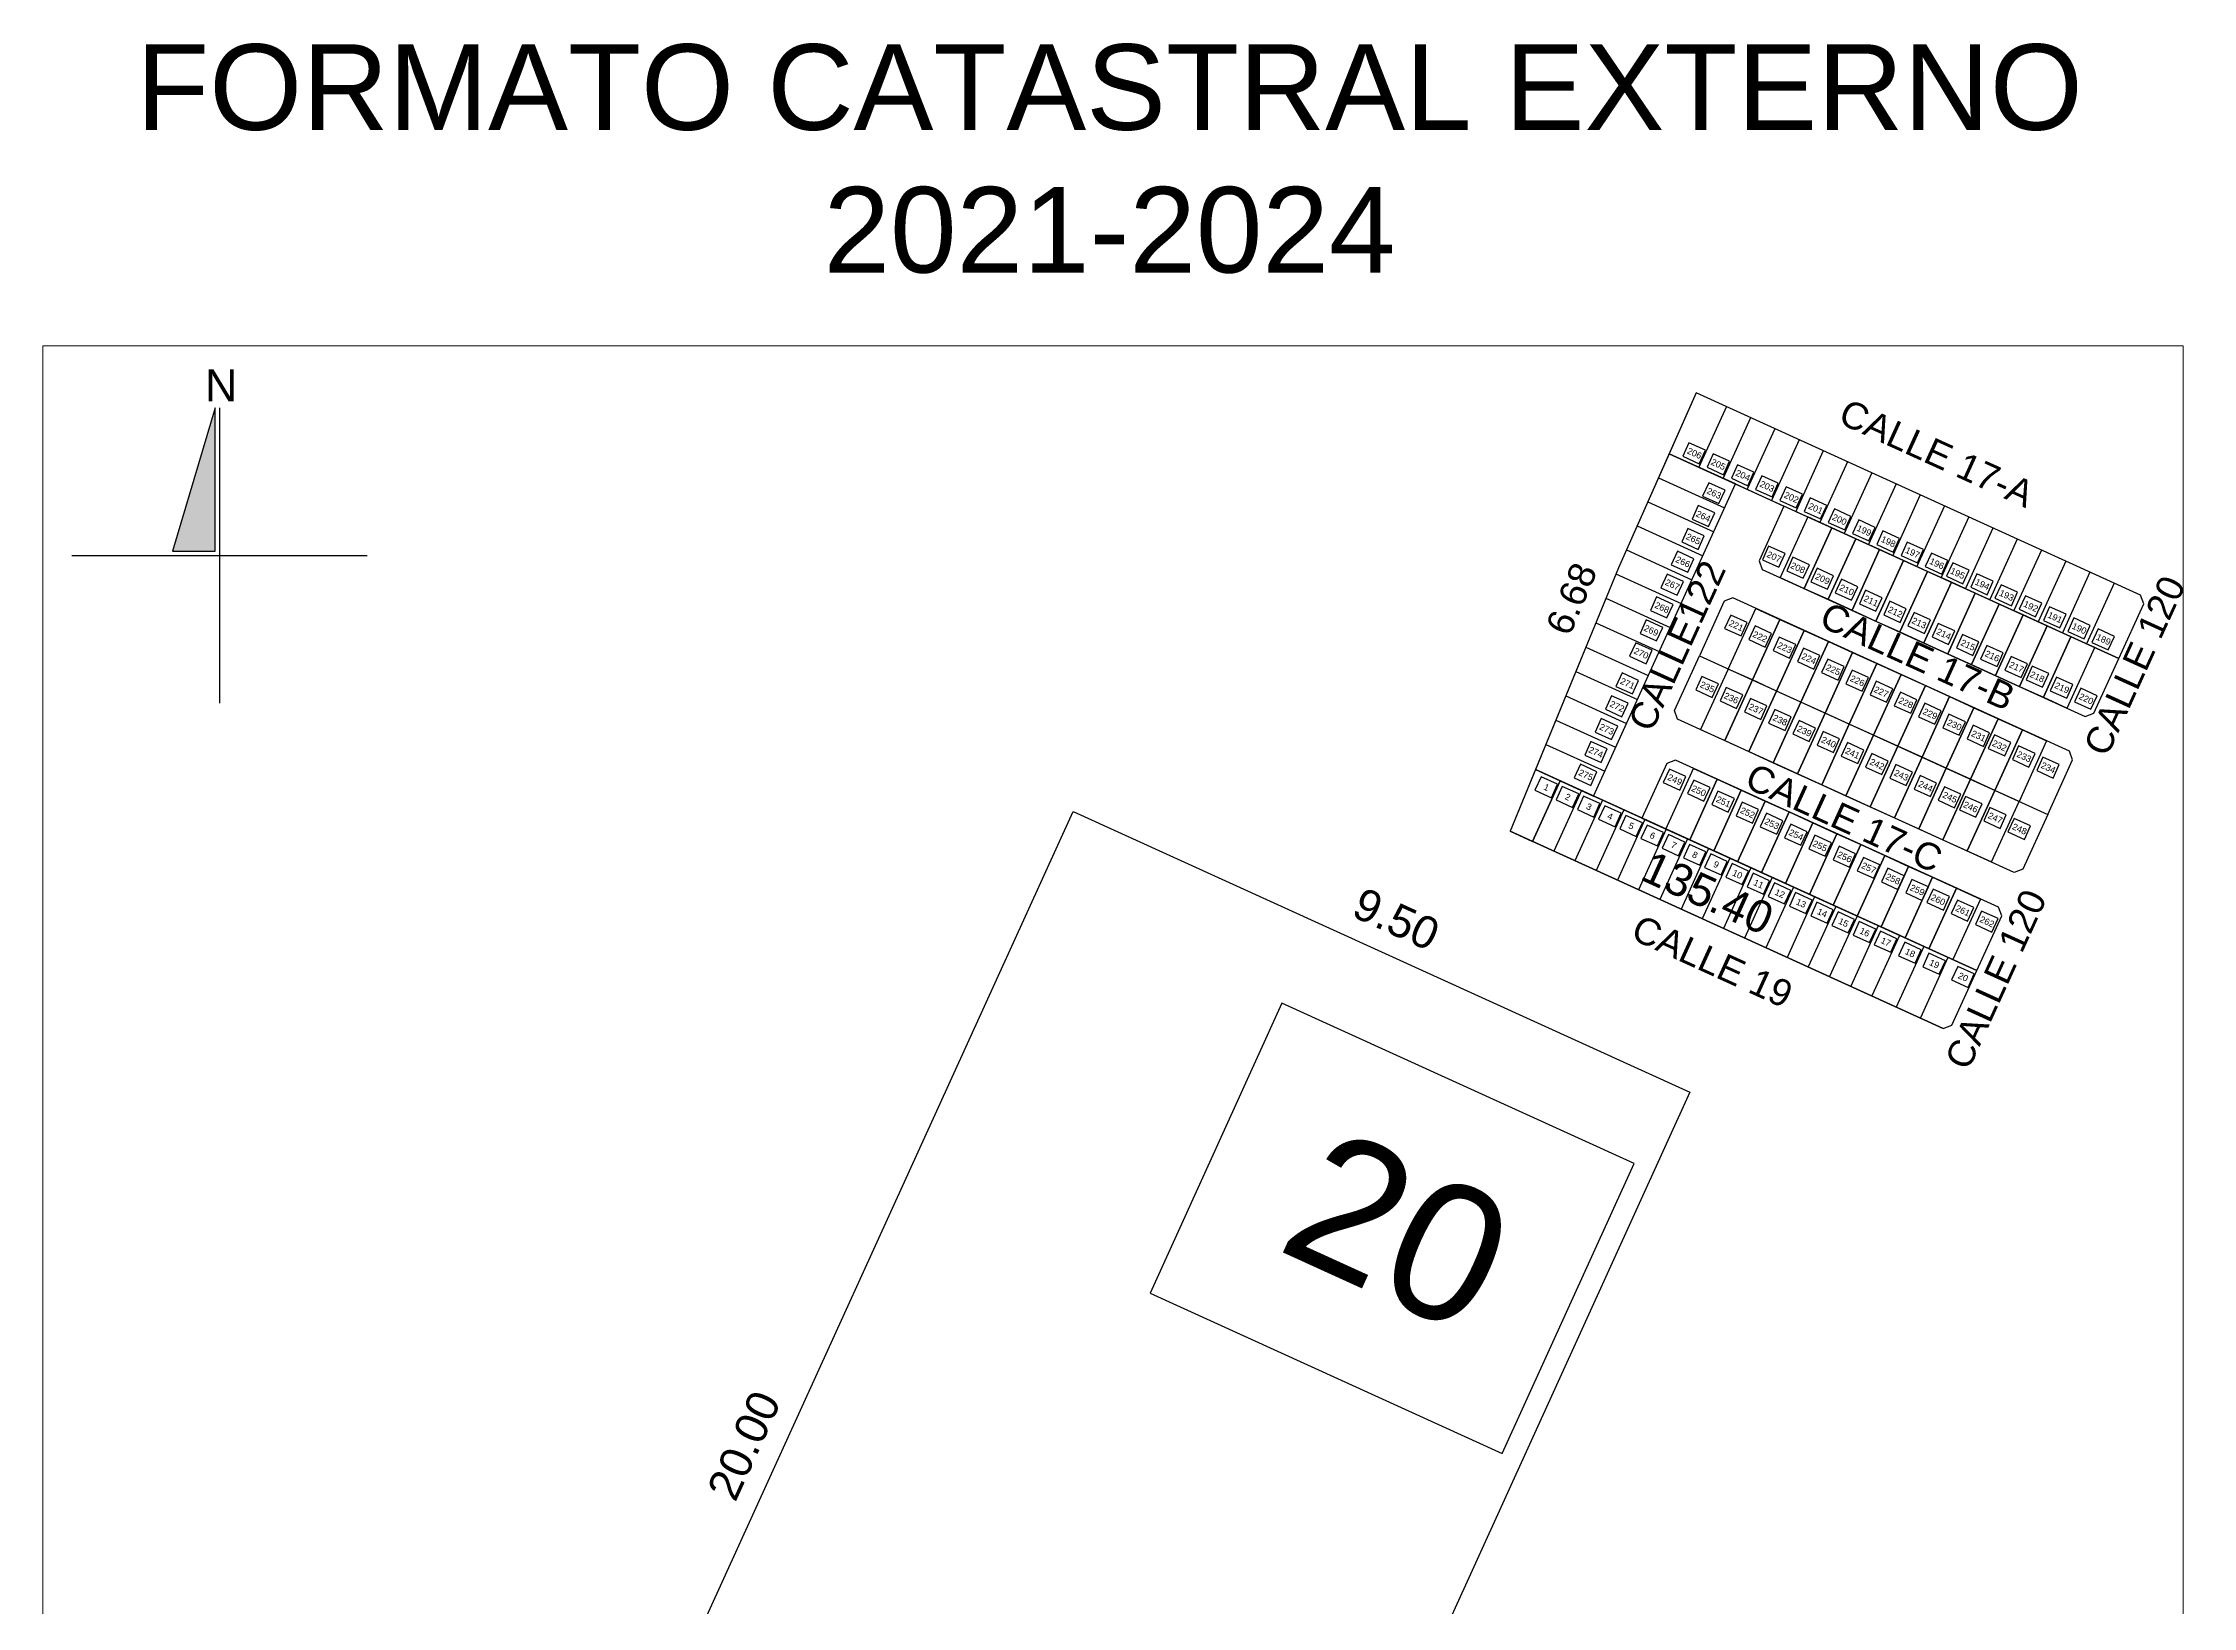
# Model space of a CAD drawing. Header units: inches. Extents: x 163.5 to 193.7, y 30.1 to 74.
# Drawn here: x 163.52 to 193.66, y 52.06 to 73.99 of the extents above; entities that cross this region are included whole.
import ezdxf
from ezdxf.enums import TextEntityAlignment as Align

# ---------------------------------------------------------------- set-up
doc = ezdxf.new("R2010")
doc.units = ezdxf.units.IN
doc.header["$MEASUREMENT"] = 0
doc.layers.add('_DIV LOTES', color=7, linetype='Continuous')
doc.styles.add('DATOS', font='arial.ttf')
doc.styles.add('Formato', font='arial.ttf')
doc.styles.add('Localizacion', font='arial.ttf')
doc.styles.add('Terreno', font='arial.ttf')
doc.dimstyles.new('T-100', dxfattribs={"dimscale": 0, "dimtxt": 0.45, "dimasz": 0.18, "dimexe": 0.18, "dimexo": 0.0625, "dimgap": 0.0905, "dimtad": 0, "dimzin": 1, "dimdsep": 46, "dimtxsty": 'Terreno', "dimblk": 'NONE', "dimcen": 0, "dimse1": 1, "dimse2": 1, "dimsd1": 1, "dimsd2": 1, "dimclrt": 256, "dimadec": 0, "dimazin": 0, "dimtfac": 1, "dimtix": 1, "dimtofl": 0, "dimtmove": 2, "dimatfit": 3, "dimldrblk": 'NONE', "dimfxl": 1, "dimtolj": 1, "dimarcsym": 0})
doc.dimstyles.new('U-100', dxfattribs={"dimscale": 0, "dimtxt": 0.375, "dimasz": 0.18, "dimexe": 0.18, "dimexo": 0.0625, "dimgap": 0.0905, "dimtad": 0, "dimzin": 1, "dimdsep": 46, "dimtxsty": 'Terreno', "dimblk": 'NONE', "dimcen": 0, "dimse1": 1, "dimse2": 1, "dimsd1": 1, "dimsd2": 1, "dimclrt": 256, "dimadec": 0, "dimazin": 0, "dimtfac": 1, "dimtix": 1, "dimtofl": 0, "dimtmove": 2, "dimatfit": 3, "dimldrblk": 'NONE', "dimfxl": 1, "dimtolj": 1, "dimarcsym": 0})

# ---------------------------------------------------------------- blocks, each defined once
blk = doc.blocks.new('Norte')
blk.add_hatch(color=256).paths.add_polyline_path([(2254.291, 2179.168), (2254.691, 2179.168), (2254.691, 2180.508)])
for p, q in [((2254.731, 2180.508), (2254.731, 2177.748)), ((2253.351, 2179.128), (2256.111, 2179.128))]:
    blk.add_line(p, q)
blk.add_lwpolyline([(2254.691, 2180.508), (2254.291, 2179.168), (2254.691, 2179.168)], close=True)
at = {"insert": (2254.595, 2180.866), "char_height": 0.3, "width": 0.27128, "attachment_point": 1, "style": 'Localizacion'}
blk.add_mtext('N', dxfattribs=at)
blk = doc.blocks.new('*D19')
at = {"layer": 'Defpoints', "color": 0, "transparency": 16777216}
for p in [(186.69, 69.082), (183.642, 63.123), (184.084, 62.936)]:
    blk.add_point(p, dxfattribs=at)
at = {"transparency": 16777216, "insert": (184.945, 66.196), "char_height": 0.375, "attachment_point": 5, "rotation": 67.0167, "style": 'Terreno'}
blk.add_mtext('\\A1;6.68', dxfattribs=at)
blk = doc.blocks.new('_None')
blk = doc.blocks.new('*D20')
at = {"layer": 'Defpoints', "color": 0, "transparency": 16777216}
for p in [(186.949, 69.651), (186.69, 69.082), (192.92, 66.246)]:
    blk.add_point(p, dxfattribs=at)
at = {"transparency": 16777216, "insert": (190.064, 68.234), "char_height": 0.375, "attachment_point": 5, "rotation": 335.528, "style": 'Terreno'}
blk.add_mtext('\\A1;CALLE 17-A', dxfattribs=at)
blk = doc.blocks.new('*D21')
at = {"layer": 'Defpoints', "color": 0, "transparency": 16777216}
for p in [(184.084, 62.936), (190.155, 60.173), (189.954, 59.73)]:
    blk.add_point(p, dxfattribs=at)
at = {"transparency": 16777216, "insert": (186.918, 61.111), "char_height": 0.375, "attachment_point": 5, "rotation": 335.528, "style": 'Terreno'}
blk.add_mtext('\\A1;CALLE 19', dxfattribs=at)
blk = doc.blocks.new('*D22')
at = {"layer": 'Defpoints', "color": 0, "transparency": 16777216}
for p in [(190.974, 61.751), (191.242, 61.629), (190.276, 60.218)]:
    blk.add_point(p, dxfattribs=at)
at = {"transparency": 16777216, "insert": (190.893, 60.862), "char_height": 0.375, "attachment_point": 5, "rotation": 65.528, "style": 'Terreno'}
blk.add_mtext('\\A1;CALLE 120', dxfattribs=at)
blk = doc.blocks.new('*D23')
at = {"layer": 'Defpoints', "color": 0, "transparency": 16777216}
for p in [(186.401, 63.932), (186.501, 64.153), (190.929, 61.872)]:
    blk.add_point(p, dxfattribs=at)
at = {"transparency": 16777216, "insert": (188.765, 63.122), "char_height": 0.375, "attachment_point": 5, "rotation": 335.528, "style": 'Terreno'}
blk.add_mtext('\\A1;CALLE 17-C', dxfattribs=at)
blk = doc.blocks.new('*D24')
at = {"layer": 'Defpoints', "color": 0, "transparency": 16777216}
for p in [(187.243, 67.805), (187.42, 67.724), (185.252, 63.43)]:
    blk.add_point(p, dxfattribs=at)
at = {"transparency": 16777216, "insert": (186.424, 65.537), "char_height": 0.375, "attachment_point": 5, "rotation": 65.528, "style": 'Terreno'}
blk.add_mtext('\\A1;CALLE122', dxfattribs=at)
blk = doc.blocks.new('*D25')
at = {"layer": 'Defpoints', "color": 0, "transparency": 16777216}
for p in [(187.619, 66.608), (192.146, 64.547), (192.059, 64.356)]:
    blk.add_point(p, dxfattribs=at)
at = {"transparency": 16777216, "insert": (189.796, 65.387), "char_height": 0.375, "attachment_point": 5, "rotation": 335.528, "style": 'Terreno'}
blk.add_mtext('\\A1;CALLE 17-B', dxfattribs=at)
blk = doc.blocks.new('*D26')
at = {"layer": 'Defpoints', "color": 0, "transparency": 16777216}
for p in [(192.965, 66.126), (193.186, 66.025), (192.267, 64.593)]:
    blk.add_point(p, dxfattribs=at)
at = {"transparency": 16777216, "insert": (192.837, 65.258), "char_height": 0.375, "attachment_point": 5, "rotation": 65.528, "style": 'Terreno'}
blk.add_mtext('\\A1;CALLE 120', dxfattribs=at)
blk = doc.blocks.new('*D27')
at = {"layer": 'Defpoints', "color": 0, "transparency": 16777216}
for p in [(184.992, 62.522), (190.297, 60.483), (190.155, 60.173)]:
    blk.add_point(p, dxfattribs=at)
at = {"transparency": 16777216, "insert": (186.852, 62.072), "char_height": 0.45, "attachment_point": 5, "rotation": 335.528, "style": 'Terreno'}
blk.add_mtext('\\A1;135.40', dxfattribs=at)
blk = doc.blocks.new('*D28')
at = {"layer": 'Defpoints', "color": 0, "transparency": 16777216}
for p in [(177.488, 63.428), (177.957, 63.215), (169.672, 45.012)]:
    blk.add_point(p, dxfattribs=at)
at = {"transparency": 16777216, "insert": (173.346, 54.327), "char_height": 0.45, "attachment_point": 5, "rotation": 65.528, "style": 'Terreno'}
blk.add_mtext('\\A1;20.00', dxfattribs=at)
blk = doc.blocks.new('*D31')
at = {"layer": 'Defpoints', "color": 0, "transparency": 16777216}
for p in [(186.604, 59.28), (179.127, 42.851), (179.638, 42.618)]:
    blk.add_point(p, dxfattribs=at)
at = {"transparency": 16777216, "insert": (183.377, 50.833), "char_height": 0.45, "attachment_point": 5, "rotation": 65.528, "style": 'Terreno'}
blk.add_mtext('\\A1;18.05', dxfattribs=at)
blk = doc.blocks.new('*D32')
at = {"layer": 'Defpoints', "color": 0, "transparency": 16777216}
for p in [(177.957, 63.215), (186.812, 59.736), (186.604, 59.28)]:
    blk.add_point(p, dxfattribs=at)
at = {"transparency": 16777216, "insert": (182.488, 61.704), "char_height": 0.45, "attachment_point": 5, "rotation": 335.528, "style": 'Terreno'}
blk.add_mtext('\\A1;9.50', dxfattribs=at)
blk = doc.blocks.new('*D33')
at = {"layer": 'Defpoints', "color": 0, "transparency": 16777216}
for p in [(186.604, 59.28), (179.127, 42.851), (180.319, 42.308)]:
    blk.add_point(p, dxfattribs=at)
at = {"transparency": 16777216, "insert": (184.058, 50.523), "char_height": 0.45, "attachment_point": 5, "rotation": 65.528, "style": 'Terreno'}
blk.add_mtext('\\A1;18.05', dxfattribs=at)

msp = doc.modelspace()

# ---------------------------------------------------------------- linework, layer by layer
at = {"lineweight": 18}
msp.add_lwpolyline([(163.518, 69.739), (193.518, 69.739), (193.518, 40.189), (163.518, 40.189)], close=True, dxfattribs=at)
at = {"layer": '_DIV LOTES'}
for p, q in [((187.115, 68.889), (186.728, 68.039)), ((187.454, 68.734), (187.068, 67.884)), ((187.794, 68.579), (187.408, 67.73)), ((188.134, 68.425), (187.747, 67.575)), ((188.474, 68.27), (188.087, 67.42)), ((188.814, 68.115), (188.427, 67.266)), ((186.162, 67.892), (187.09, 67.469)), ((189.153, 67.961), (188.767, 67.111)), ((186.012, 67.555), (186.937, 67.134)), ((189.493, 67.806), (189.107, 66.956)), ((189.833, 67.651), (189.446, 66.802)), ((185.863, 67.218), (186.785, 66.798)), ((190.173, 67.497), (189.786, 66.647)), ((190.513, 67.342), (190.126, 66.492)), ((190.852, 67.187), (190.466, 66.338)), ((191.192, 67.033), (190.806, 66.183)), ((185.713, 66.881), (186.632, 66.463)), ((191.532, 66.878), (191.145, 66.029)), ((191.872, 66.723), (191.485, 65.874)), ((185.566, 66.543), (186.479, 66.127)), ((192.212, 66.569), (191.825, 65.719)), ((192.551, 66.414), (192.165, 65.565)), ((185.425, 66.202), (186.327, 65.791)), ((185.285, 65.86), (186.174, 65.456)), ((185.145, 65.519), (186.021, 65.12)), ((185.005, 65.178), (185.868, 64.785)), ((184.865, 64.837), (185.716, 64.449)), ((184.724, 64.495), (185.563, 64.114)), ((184.584, 64.154), (185.41, 63.778)), ((184.784, 63.643), (184.398, 62.793)), ((185.082, 63.507), (184.695, 62.658)), ((185.379, 63.372), (184.992, 62.522)), ((185.676, 63.237), (185.29, 62.387)), ((185.974, 63.101), (185.587, 62.252)), ((190.155, 60.173), (184.084, 62.936)), ((190.155, 60.173), (184.084, 62.936)), ((186.271, 62.966), (185.884, 62.116)), ((186.568, 62.831), (186.182, 61.981)), ((186.866, 62.695), (186.479, 61.846)), ((187.163, 62.56), (186.776, 61.71)), ((187.46, 62.425), (187.074, 61.575)), ((187.758, 62.289), (187.371, 61.44)), ((188.055, 62.154), (187.668, 61.304)), ((188.352, 62.019), (187.966, 61.169)), ((188.65, 61.883), (188.263, 61.034)), ((188.947, 61.748), (188.56, 60.899)), ((189.244, 61.613), (188.858, 60.763)), ((189.542, 61.477), (189.155, 60.628)), ((189.881, 61.323), (189.495, 60.473)), ((190.221, 61.168), (189.835, 60.319))]:
    msp.add_line(p, q, dxfattribs=at)
for points in [[(186.69, 69.082), (185.601, 66.629), (184.084, 62.936), (190.155, 60.173)], [(190.155, 60.173), (190.276, 60.218), (190.974, 61.751), (190.929, 61.872), (186.401, 63.932), (186.28, 63.887), (185.931, 63.121), (185.252, 63.43), (187.243, 67.805), (187.922, 67.495), (187.574, 66.729), (187.619, 66.608), (192.146, 64.547), (192.267, 64.593), (192.965, 66.126), (192.92, 66.246), (186.69, 69.082), (185.601, 66.629), (184.084, 62.936), (190.155, 60.173)], [(184.084, 62.936), (184.398, 62.793), (184.784, 63.643), (184.439, 63.8), (184.084, 62.936)], [(184.398, 62.793), (184.784, 63.643), (185.082, 63.507), (184.695, 62.658), (184.398, 62.793)], [(169.672, 45.012), (177.957, 63.215), (186.604, 59.28), (179.127, 42.851), (176.544, 41.884), (169.672, 45.012)]]:
    msp.add_lwpolyline(points, dxfattribs=at)
for points in [[(192.92, 66.246), (186.69, 69.082), (186.311, 68.229), (186.311, 68.229), (186.311, 68.229), (192.616, 65.359), (192.965, 66.126)], [(187.243, 67.805), (186.311, 68.229), (185.601, 66.629), (184.439, 63.8), (185.252, 63.43)], [(186.822, 68.278), (186.591, 68.383), (186.505, 68.193), (186.735, 68.089)], [(187.161, 68.124), (186.931, 68.228), (186.845, 68.039), (187.075, 67.934)], [(187.097, 67.718), (186.867, 67.823), (186.78, 67.633), (187.011, 67.529)], [(187.501, 67.969), (187.271, 68.074), (187.185, 67.884), (187.415, 67.779)], [(187.841, 67.814), (187.611, 67.919), (187.524, 67.729), (187.755, 67.625)], [(188.181, 67.66), (187.951, 67.764), (187.864, 67.575), (188.095, 67.47)], [(188.521, 67.505), (188.29, 67.61), (188.204, 67.42), (188.434, 67.315)], [(186.951, 67.398), (186.721, 67.503), (186.635, 67.313), (186.865, 67.208)], [(187.619, 66.608), (192.146, 64.547), (192.267, 64.593), (192.616, 65.359), (187.922, 67.495), (187.574, 66.729)], [(188.593, 67.19), (188.258, 67.343), (187.871, 66.493), (188.206, 66.341)], [(188.86, 67.35), (188.63, 67.455), (188.544, 67.265), (188.774, 67.161)], [(189.2, 67.196), (188.97, 67.3), (188.884, 67.111), (189.114, 67.006)], [(186.805, 67.077), (186.575, 67.182), (186.489, 66.992), (186.719, 66.888)], [(187.938, 66.828), (187.707, 66.933), (187.621, 66.743), (187.851, 66.638)], [(188.928, 67.038), (188.593, 67.19), (188.206, 66.341), (188.542, 66.188)], [(189.263, 66.885), (188.928, 67.038), (188.542, 66.188), (188.877, 66.036)], [(189.54, 67.041), (189.31, 67.146), (189.223, 66.956), (189.454, 66.851)], [(189.88, 66.886), (189.65, 66.991), (189.563, 66.802), (189.794, 66.697)], [(186.66, 66.757), (186.429, 66.862), (186.343, 66.672), (186.573, 66.567)], [(188.278, 66.673), (188.047, 66.778), (187.961, 66.589), (188.191, 66.484)], [(188.617, 66.519), (188.387, 66.624), (188.301, 66.434), (188.531, 66.329)], [(189.599, 66.733), (189.263, 66.885), (188.877, 66.036), (189.212, 65.883)], [(189.934, 66.58), (189.599, 66.733), (189.212, 65.883), (189.547, 65.73)], [(190.22, 66.732), (189.989, 66.837), (189.903, 66.647), (190.133, 66.542)], [(190.517, 66.596), (190.287, 66.701), (190.2, 66.512), (190.431, 66.407)], [(186.514, 66.436), (186.283, 66.541), (186.197, 66.351), (186.427, 66.247)], [(188.957, 66.364), (188.727, 66.469), (188.641, 66.279), (188.871, 66.175)], [(189.297, 66.21), (189.067, 66.314), (188.98, 66.125), (189.211, 66.02)], [(190.269, 66.427), (189.934, 66.58), (189.547, 65.73), (189.883, 65.578)], [(190.604, 66.275), (190.269, 66.427), (189.883, 65.578), (190.218, 65.425)], [(190.857, 66.442), (190.626, 66.547), (190.54, 66.357), (190.77, 66.252)], [(191.197, 66.287), (190.966, 66.392), (190.88, 66.202), (191.11, 66.097)], [(186.368, 66.116), (186.137, 66.221), (186.051, 66.031), (186.281, 65.926)], [(187.085, 66.162), (186.736, 65.395), (191.62, 63.172), (191.969, 63.939), (191.924, 64.059), (187.205, 66.207)], [(187.085, 66.162), (186.736, 65.395), (191.62, 63.172), (191.969, 63.939), (191.924, 64.059), (187.205, 66.207)], [(187.479, 65.057), (187.139, 65.211), (187.526, 66.061), (187.866, 65.906)], [(189.637, 66.055), (189.406, 66.16), (189.32, 65.97), (189.55, 65.865)], [(189.977, 65.9), (189.746, 66.005), (189.66, 65.815), (189.89, 65.711)], [(190.94, 66.122), (190.604, 66.275), (190.218, 65.425), (190.553, 65.273)], [(191.275, 65.97), (190.94, 66.122), (190.553, 65.273), (190.888, 65.12)], [(191.536, 66.132), (191.306, 66.237), (191.22, 66.048), (191.45, 65.943)], [(191.876, 65.978), (191.646, 66.083), (191.559, 65.893), (191.79, 65.788)], [(186.222, 65.795), (185.992, 65.9), (185.905, 65.71), (186.136, 65.606)], [(187.407, 65.863), (187.177, 65.968), (187.091, 65.779), (187.321, 65.674)], [(187.747, 65.709), (187.517, 65.814), (187.43, 65.624), (187.661, 65.519)], [(187.819, 64.902), (187.479, 65.057), (187.866, 65.906), (188.205, 65.752)], [(188.159, 64.747), (187.819, 64.902), (188.205, 65.752), (188.545, 65.597)], [(190.316, 65.746), (190.086, 65.85), (190, 65.661), (190.23, 65.556)], [(191.61, 65.817), (191.275, 65.97), (190.888, 65.12), (191.223, 64.968)], [(191.945, 65.664), (191.61, 65.817), (191.223, 64.968), (191.559, 64.815)], [(192.216, 65.823), (191.986, 65.928), (191.899, 65.738), (192.13, 65.633)], [(192.556, 65.668), (192.325, 65.773), (192.239, 65.584), (192.469, 65.479)], [(186.076, 65.475), (185.846, 65.58), (185.759, 65.39), (185.99, 65.285)], [(188.087, 65.554), (187.857, 65.659), (187.77, 65.469), (188.001, 65.364)], [(188.427, 65.399), (188.196, 65.504), (188.11, 65.315), (188.34, 65.21)], [(188.498, 64.593), (188.159, 64.747), (188.545, 65.597), (188.885, 65.442)], [(188.838, 64.438), (188.498, 64.593), (188.885, 65.442), (189.225, 65.288)], [(190.656, 65.591), (190.426, 65.696), (190.34, 65.506), (190.57, 65.401)], [(190.996, 65.436), (190.766, 65.541), (190.679, 65.351), (190.91, 65.247)], [(192.281, 65.512), (191.945, 65.664), (191.559, 64.815), (191.894, 64.662)], [(185.883, 65.052), (185.653, 65.156), (185.567, 64.967), (185.797, 64.862)], [(186.387, 64.628), (186.736, 65.395), (191.62, 63.172), (191.271, 62.405), (191.151, 62.36), (186.432, 64.508)], [(186.387, 64.628), (186.736, 65.395), (191.62, 63.172), (191.271, 62.405), (191.151, 62.36), (186.432, 64.508)], [(187.004, 65.003), (186.773, 65.108), (186.687, 64.918), (186.917, 64.813)], [(187.479, 65.057), (187.139, 65.211), (186.753, 64.362), (187.092, 64.207)], [(188.766, 65.245), (188.536, 65.35), (188.45, 65.16), (188.68, 65.055)], [(189.106, 65.09), (188.876, 65.195), (188.79, 65.005), (189.02, 64.9)], [(189.178, 64.283), (188.838, 64.438), (189.225, 65.288), (189.565, 65.133)], [(189.518, 64.129), (189.178, 64.283), (189.565, 65.133), (189.904, 64.978)], [(191.336, 65.282), (191.105, 65.386), (191.019, 65.197), (191.249, 65.092)], [(191.633, 65.146), (191.403, 65.251), (191.316, 65.061), (191.547, 64.957)], [(185.738, 64.731), (185.507, 64.836), (185.421, 64.646), (185.651, 64.541)], [(187.344, 64.848), (187.113, 64.953), (187.027, 64.764), (187.257, 64.659)], [(187.819, 64.902), (187.479, 65.057), (187.092, 64.207), (187.432, 64.053)], [(187.683, 64.694), (187.453, 64.799), (187.367, 64.609), (187.597, 64.504)], [(188.159, 64.747), (187.819, 64.902), (187.432, 64.053), (187.772, 63.898)], [(189.446, 64.935), (189.216, 65.04), (189.129, 64.851), (189.36, 64.746)], [(189.786, 64.781), (189.556, 64.886), (189.469, 64.696), (189.7, 64.591)], [(189.858, 63.974), (189.518, 64.129), (189.904, 64.978), (190.244, 64.824)], [(190.197, 63.819), (189.858, 63.974), (190.244, 64.824), (190.584, 64.669)], [(191.973, 64.992), (191.743, 65.096), (191.656, 64.907), (191.887, 64.802)], [(192.313, 64.837), (192.082, 64.942), (191.996, 64.752), (192.226, 64.647)], [(185.592, 64.411), (185.361, 64.515), (185.275, 64.326), (185.505, 64.221)], [(188.023, 64.539), (187.793, 64.644), (187.706, 64.454), (187.937, 64.349)], [(188.498, 64.593), (188.159, 64.747), (187.772, 63.898), (188.112, 63.743)], [(188.838, 64.438), (188.498, 64.593), (188.112, 63.743), (188.452, 63.589)], [(190.126, 64.626), (189.895, 64.731), (189.809, 64.541), (190.039, 64.436)], [(190.465, 64.471), (190.235, 64.576), (190.149, 64.387), (190.379, 64.282)], [(190.537, 63.665), (190.197, 63.819), (190.584, 64.669), (190.924, 64.514)], [(190.877, 63.51), (190.537, 63.665), (190.924, 64.514), (191.264, 64.36)], [(185.446, 64.09), (185.216, 64.195), (185.129, 64.005), (185.36, 63.9)], [(188.363, 64.384), (188.133, 64.489), (188.046, 64.3), (188.277, 64.195)], [(188.703, 64.23), (188.472, 64.335), (188.386, 64.145), (188.616, 64.04)], [(189.178, 64.283), (188.838, 64.438), (188.452, 63.589), (188.791, 63.434)], [(189.518, 64.129), (189.178, 64.283), (188.791, 63.434), (189.131, 63.279)], [(190.805, 64.317), (190.575, 64.422), (190.489, 64.232), (190.719, 64.127)], [(191.103, 64.181), (190.872, 64.286), (190.786, 64.097), (191.016, 63.992)], [(191.217, 63.355), (190.877, 63.51), (191.264, 64.36), (191.603, 64.205)], [(190.929, 61.872), (186.401, 63.932), (186.28, 63.887), (185.931, 63.121), (190.625, 60.984), (190.974, 61.751)], [(189.042, 64.075), (188.812, 64.18), (188.726, 63.99), (188.956, 63.885)], [(189.382, 63.92), (189.152, 64.025), (189.066, 63.836), (189.296, 63.731)], [(189.858, 63.974), (189.518, 64.129), (189.131, 63.279), (189.471, 63.125)], [(190.197, 63.819), (189.858, 63.974), (189.471, 63.125), (189.811, 62.97)], [(191.442, 64.027), (191.212, 64.132), (191.126, 63.942), (191.356, 63.837)], [(191.782, 63.872), (191.552, 63.977), (191.465, 63.787), (191.696, 63.683)], [(190.276, 60.218), (190.625, 60.984), (184.439, 63.8), (184.084, 62.936), (190.155, 60.173)], [(184.748, 63.596), (184.518, 63.701), (184.431, 63.511), (184.662, 63.406)], [(185.3, 63.77), (185.07, 63.875), (184.983, 63.685), (185.214, 63.58)], [(186.548, 63.704), (186.318, 63.809), (186.231, 63.619), (186.462, 63.514)], [(186.602, 62.815), (186.267, 62.968), (186.653, 63.817), (186.988, 63.665)], [(186.888, 63.549), (186.657, 63.654), (186.571, 63.464), (186.801, 63.359)], [(186.937, 62.663), (186.602, 62.815), (186.988, 63.665), (187.324, 63.512)], [(189.722, 63.766), (189.492, 63.871), (189.405, 63.681), (189.636, 63.576)], [(190.062, 63.611), (189.832, 63.716), (189.745, 63.526), (189.976, 63.422)], [(190.537, 63.665), (190.197, 63.819), (189.811, 62.97), (190.151, 62.815)], [(190.877, 63.51), (190.537, 63.665), (190.151, 62.815), (190.49, 62.661)], [(185.045, 63.461), (184.815, 63.565), (184.729, 63.376), (184.959, 63.271)], [(185.343, 63.325), (185.112, 63.43), (185.026, 63.24), (185.256, 63.136)], [(185.64, 63.19), (185.41, 63.295), (185.323, 63.105), (185.554, 63)], [(187.227, 63.394), (186.997, 63.499), (186.911, 63.31), (187.141, 63.205)], [(187.272, 62.51), (186.937, 62.663), (187.324, 63.512), (187.659, 63.36)], [(187.567, 63.24), (187.337, 63.345), (187.251, 63.155), (187.481, 63.05)], [(187.608, 62.358), (187.272, 62.51), (187.659, 63.36), (187.994, 63.207)], [(190.402, 63.457), (190.171, 63.561), (190.085, 63.372), (190.315, 63.267)], [(190.699, 63.321), (190.469, 63.426), (190.382, 63.236), (190.613, 63.132)], [(191.217, 63.355), (190.877, 63.51), (190.49, 62.661), (190.83, 62.506)], [(185.937, 63.055), (185.707, 63.159), (185.621, 62.97), (185.851, 62.865)], [(186.235, 62.919), (186.004, 63.024), (185.918, 62.834), (186.148, 62.73)], [(187.907, 63.085), (187.677, 63.19), (187.59, 63), (187.821, 62.895)], [(187.943, 62.205), (187.608, 62.358), (187.994, 63.207), (188.329, 63.055)], [(188.247, 62.93), (188.017, 63.035), (187.93, 62.846), (188.161, 62.741)], [(188.278, 62.052), (187.943, 62.205), (188.329, 63.055), (188.665, 62.902)], [(191.039, 63.167), (190.808, 63.271), (190.722, 63.082), (190.952, 62.977)], [(191.379, 63.012), (191.148, 63.117), (191.062, 62.927), (191.292, 62.822)], [(186.532, 62.784), (186.302, 62.889), (186.215, 62.699), (186.446, 62.594)], [(186.829, 62.649), (186.599, 62.753), (186.513, 62.564), (186.743, 62.459)], [(188.587, 62.776), (188.356, 62.881), (188.27, 62.691), (188.5, 62.586)], [(188.613, 61.9), (188.278, 62.052), (188.665, 62.902), (189, 62.749)], [(188.926, 62.621), (188.696, 62.726), (188.61, 62.536), (188.84, 62.431)], [(188.948, 61.747), (188.613, 61.9), (189, 62.749), (189.335, 62.597)], [(187.127, 62.513), (186.896, 62.618), (186.81, 62.428), (187.04, 62.324)], [(187.424, 62.378), (187.194, 62.483), (187.107, 62.293), (187.338, 62.188)], [(189.284, 61.595), (188.948, 61.747), (189.335, 62.597), (189.67, 62.444)], [(189.266, 62.466), (189.036, 62.571), (188.95, 62.382), (189.18, 62.277)], [(189.619, 61.442), (189.284, 61.595), (189.67, 62.444), (190.006, 62.292)], [(189.606, 62.312), (189.376, 62.417), (189.289, 62.227), (189.52, 62.122)], [(187.721, 62.243), (187.491, 62.347), (187.405, 62.158), (187.635, 62.053)], [(188.019, 62.107), (187.788, 62.212), (187.702, 62.022), (187.932, 61.918)], [(189.954, 61.29), (189.619, 61.442), (190.006, 62.292), (190.341, 62.139)], [(189.946, 62.157), (189.716, 62.262), (189.629, 62.072), (189.86, 61.968)], [(190.243, 62.022), (190.013, 62.127), (189.927, 61.937), (190.157, 61.832)], [(190.289, 61.137), (189.954, 61.29), (190.341, 62.139), (190.676, 61.986)], [(188.316, 61.972), (188.086, 62.077), (187.999, 61.887), (188.23, 61.782)], [(188.613, 61.837), (188.383, 61.941), (188.297, 61.752), (188.527, 61.647)], [(188.91, 61.701), (188.68, 61.806), (188.594, 61.617), (188.824, 61.512)], [(190.583, 61.867), (190.353, 61.972), (190.266, 61.782), (190.497, 61.678)], [(190.923, 61.713), (190.692, 61.817), (190.606, 61.628), (190.836, 61.523)], [(189.208, 61.566), (188.977, 61.671), (188.891, 61.481), (189.121, 61.376)], [(189.505, 61.431), (189.275, 61.536), (189.188, 61.346), (189.419, 61.241)], [(189.845, 61.276), (189.615, 61.381), (189.528, 61.191), (189.759, 61.086)], [(190.185, 61.121), (189.954, 61.226), (189.868, 61.037), (190.098, 60.932)], [(190.588, 60.938), (190.358, 61.043), (190.272, 60.853), (190.502, 60.748)], [(185.822, 58.279), (180.886, 60.526), (179.036, 56.462), (183.972, 54.215)]]:
    msp.add_lwpolyline(points, close=True, dxfattribs=at)

# ---------------------------------------------------------------- block references
at = {"lineweight": 25, "xscale": 1.5, "yscale": 1.5, "zscale": 1.5}
msp.add_blockref('Norte', (-3216.104, -3201.888), dxfattribs=at)

# ---------------------------------------------------------------- texts
at = {"lineweight": 18, "insert": (178.468, 72.36), "char_height": 1.2, "width": 31.23058, "attachment_point": 5, "style": 'Formato'}
msp.add_mtext('\\A1;FORMATO CATASTRAL EXTERNO 2021-2024', dxfattribs=at)
at = {"layer": '_DIV LOTES', "style": 'DATOS'}
for s, height, p in [('206', 0.0893, (186.668, 68.235)), ('205', 0.0893, (187.002, 68.079)), ('204', 0.0893, (187.347, 67.925)), ('203', 0.0893, (187.687, 67.771)), ('263', 0.0893, (186.943, 67.674)), ('202', 0.0893, (188.027, 67.616)), ('201', 0.0893, (188.367, 67.461)), ('264', 0.0893, (186.792, 67.353)), ('200', 0.0893, (188.701, 67.306)), ('199', 0.0893, (189.046, 67.152)), ('265', 0.0893, (186.652, 67.034)), ('198', 0.0893, (189.386, 66.997)), ('197', 0.0893, (189.726, 66.843)), ('266', 0.0893, (186.506, 66.713)), ('207', 0.0893, (187.784, 66.784)), ('208', 0.0893, (188.118, 66.629)), ('196', 0.0893, (190.066, 66.688)), ('195', 0.0893, (190.357, 66.552)), ('267', 0.0893, (186.36, 66.393)), ('209', 0.0893, (188.464, 66.475)), ('210', 0.0893, (188.803, 66.32)), ('194', 0.0893, (190.703, 66.398)), ('193', 0.0893, (191.043, 66.243)), ('268', 0.0893, (186.214, 66.072)), ('211', 0.0893, (189.143, 66.166)), ('212', 0.0893, (189.483, 66.011)), ('192', 0.0893, (191.383, 66.089)), ('191', 0.0893, (191.722, 65.934)), ('269', 0.0893, (186.062, 65.751)), ('221', 0.0893, (187.253, 65.82)), ('222', 0.0893, (187.587, 65.664)), ('213', 0.0893, (189.817, 65.856)), ('214', 0.0893, (190.163, 65.702)), ('190', 0.0893, (192.062, 65.779)), ('270', 0.0893, (185.922, 65.431)), ('223', 0.0893, (187.933, 65.51)), ('224', 0.0893, (188.273, 65.356)), ('215', 0.0893, (190.502, 65.547)), ('216', 0.0893, (190.842, 65.393)), ('189', 0.0893, (192.402, 65.625)), ('225', 0.0893, (188.613, 65.201)), ('226', 0.0893, (188.952, 65.046)), ('217', 0.0893, (191.182, 65.238)), ('218', 0.0893, (191.473, 65.102)), ('271', 0.0893, (185.73, 65.008)), ('235', 0.0893, (186.85, 64.959)), ('236', 0.0893, (187.184, 64.804)), ('227', 0.0893, (189.286, 64.891)), ('228', 0.0893, (189.632, 64.737)), ('219', 0.0893, (191.819, 64.948)), ('220', 0.0893, (192.159, 64.793)), ('272', 0.0893, (185.584, 64.687)), ('237', 0.0893, (187.53, 64.65)), ('238', 0.0893, (187.869, 64.495)), ('229', 0.0893, (189.972, 64.582)), ('230', 0.0893, (190.312, 64.428)), ('273', 0.0893, (185.438, 64.367)), ('239', 0.0893, (188.209, 64.341)), ('240', 0.0893, (188.549, 64.186)), ('231', 0.0893, (190.651, 64.273)), ('232', 0.0893, (190.943, 64.137)), ('274', 0.0893, (185.286, 64.046)), ('241', 0.0893, (188.883, 64.031)), ('242', 0.0893, (189.228, 63.877)), ('233', 0.0893, (191.289, 63.983)), ('234', 0.0893, (191.628, 63.828)), ('1', 0.0893, (184.594, 63.552)), ('275', 0.0893, (185.146, 63.726)), ('249', 0.0893, (186.394, 63.66)), ('243', 0.0893, (189.568, 63.722)), ('244', 0.0893, (189.908, 63.567)), ('2', 0.0893, (184.892, 63.417)), ('3', 0.0893, (185.189, 63.281)), ('250', 0.0893, (186.728, 63.504)), ('251', 0.0893, (187.074, 63.351)), ('245', 0.0893, (190.248, 63.413)), ('246', 0.0893, (190.539, 63.277)), ('4', 0.0893, (185.486, 63.146)), ('5', 0.0893, (185.783, 63.011)), ('252', 0.0893, (187.413, 63.196)), ('253', 0.0893, (187.753, 63.041)), ('247', 0.0893, (190.885, 63.123)), ('248', 0.0893, (191.225, 62.968)), ('6', 0.0893, (186.081, 62.876)), ('7', 0.0893, (186.378, 62.74)), ('254', 0.0893, (188.093, 62.887)), ('255', 0.0893, (188.427, 62.731)), ('8', 0.0893, (186.675, 62.605)), ('9', 0.0893, (186.973, 62.47)), ('10', 0.0893, (187.27, 62.334)), ('256', 0.0893, (188.773, 62.577)), ('257', 0.0893, (189.112, 62.423)), ('11', 0.0893, (187.567, 62.199)), ('12', 0.0893, (187.865, 62.064)), ('258', 0.0893, (189.452, 62.268)), ('259', 0.0893, (189.792, 62.113)), ('13', 0.0893, (188.162, 61.928)), ('14', 0.0893, (188.459, 61.793)), ('260', 0.0893, (190.083, 61.977)), ('261', 0.0893, (190.429, 61.824)), ('15', 0.0893, (188.757, 61.658)), ('16', 0.0893, (189.054, 61.522)), ('262', 0.0893, (190.769, 61.669)), ('17', 0.0893, (189.351, 61.387)), ('18', 0.0893, (189.691, 61.232)), ('19', 0.0893, (190.031, 61.078)), ('20', 0.0893, (190.434, 60.894)), ('20', 1.9136, (182.526, 57.343))]:
    msp.add_text(s, height=height, rotation=335.528, dxfattribs=at).set_placement(p, align=Align.MIDDLE_CENTER)

# ---------------------------------------------------------------- dimensions: what is measured, and where the dimension line sits
for p1, p2, distance, text, picture, middle in [((192.92, 66.246), (186.69, 69.082), -0.626, 'CALLE 17-A', '*D20', (190.064, 68.234)), ((185.252, 63.43), (187.243, 67.805), -0.194, 'CALLE122', '*D24', (186.424, 65.537)), ((187.619, 66.608), (192.146, 64.547), -0.21, 'CALLE 17-B', '*D25', (189.796, 65.387)), ((192.267, 64.593), (192.965, 66.126), -0.243, 'CALLE 120', '*D26', (192.837, 65.258)), ((190.929, 61.872), (186.401, 63.932), -0.242, 'CALLE 17-C', '*D23', (188.765, 63.122)), ((184.084, 62.936), (190.155, 60.173), -0.487, 'CALLE 19', '*D21', (186.918, 61.111)), ((190.276, 60.218), (190.974, 61.751), -0.295, 'CALLE 120', '*D22', (190.893, 60.862))]:
    dim = msp.add_aligned_dim(p1=p1, p2=p2, distance=distance, text=text, dimstyle='U-100', override={"dimscale": 1})
    dim.commit()
    dim.dimension.update_dxf_attribs({"geometry": picture, "text_midpoint": middle})
for p1, p2, distance, dimstyle, picture, middle in [((186.69, 69.082), (184.084, 62.936), -0.48, 'U-100', '*D19', (184.945, 66.196)), ((169.672, 45.012), (177.957, 63.215), 0.515, 'T-100', '*D28', (173.346, 54.327)), ((177.957, 63.215), (186.604, 59.28), 0.502, 'T-100', '*D32', (182.488, 61.704)), ((186.604, 59.28), (179.127, 42.851), 0.562, 'T-100', '*D31', (183.377, 50.833)), ((186.604, 59.28), (179.127, 42.851), 1.311, 'T-100', '*D33', (184.058, 50.523))]:
    dim = msp.add_aligned_dim(p1=p1, p2=p2, distance=distance, dimstyle=dimstyle, override={"dimscale": 1})
    dim.commit()
    dim.dimension.update_dxf_attribs({"geometry": picture, "text_midpoint": middle})
dim = msp.add_linear_dim(base=(190.297, 60.483), p1=(184.992, 62.522), p2=(190.155, 60.173), angle=335.528, text='135.40', dimstyle='T-100', override={"dimscale": 1})
dim.commit()
dim.dimension.update_dxf_attribs({"geometry": '*D27', "text_midpoint": (186.852, 62.072), "dimtype": 161})

doc.saveas('drawing.dxf')
